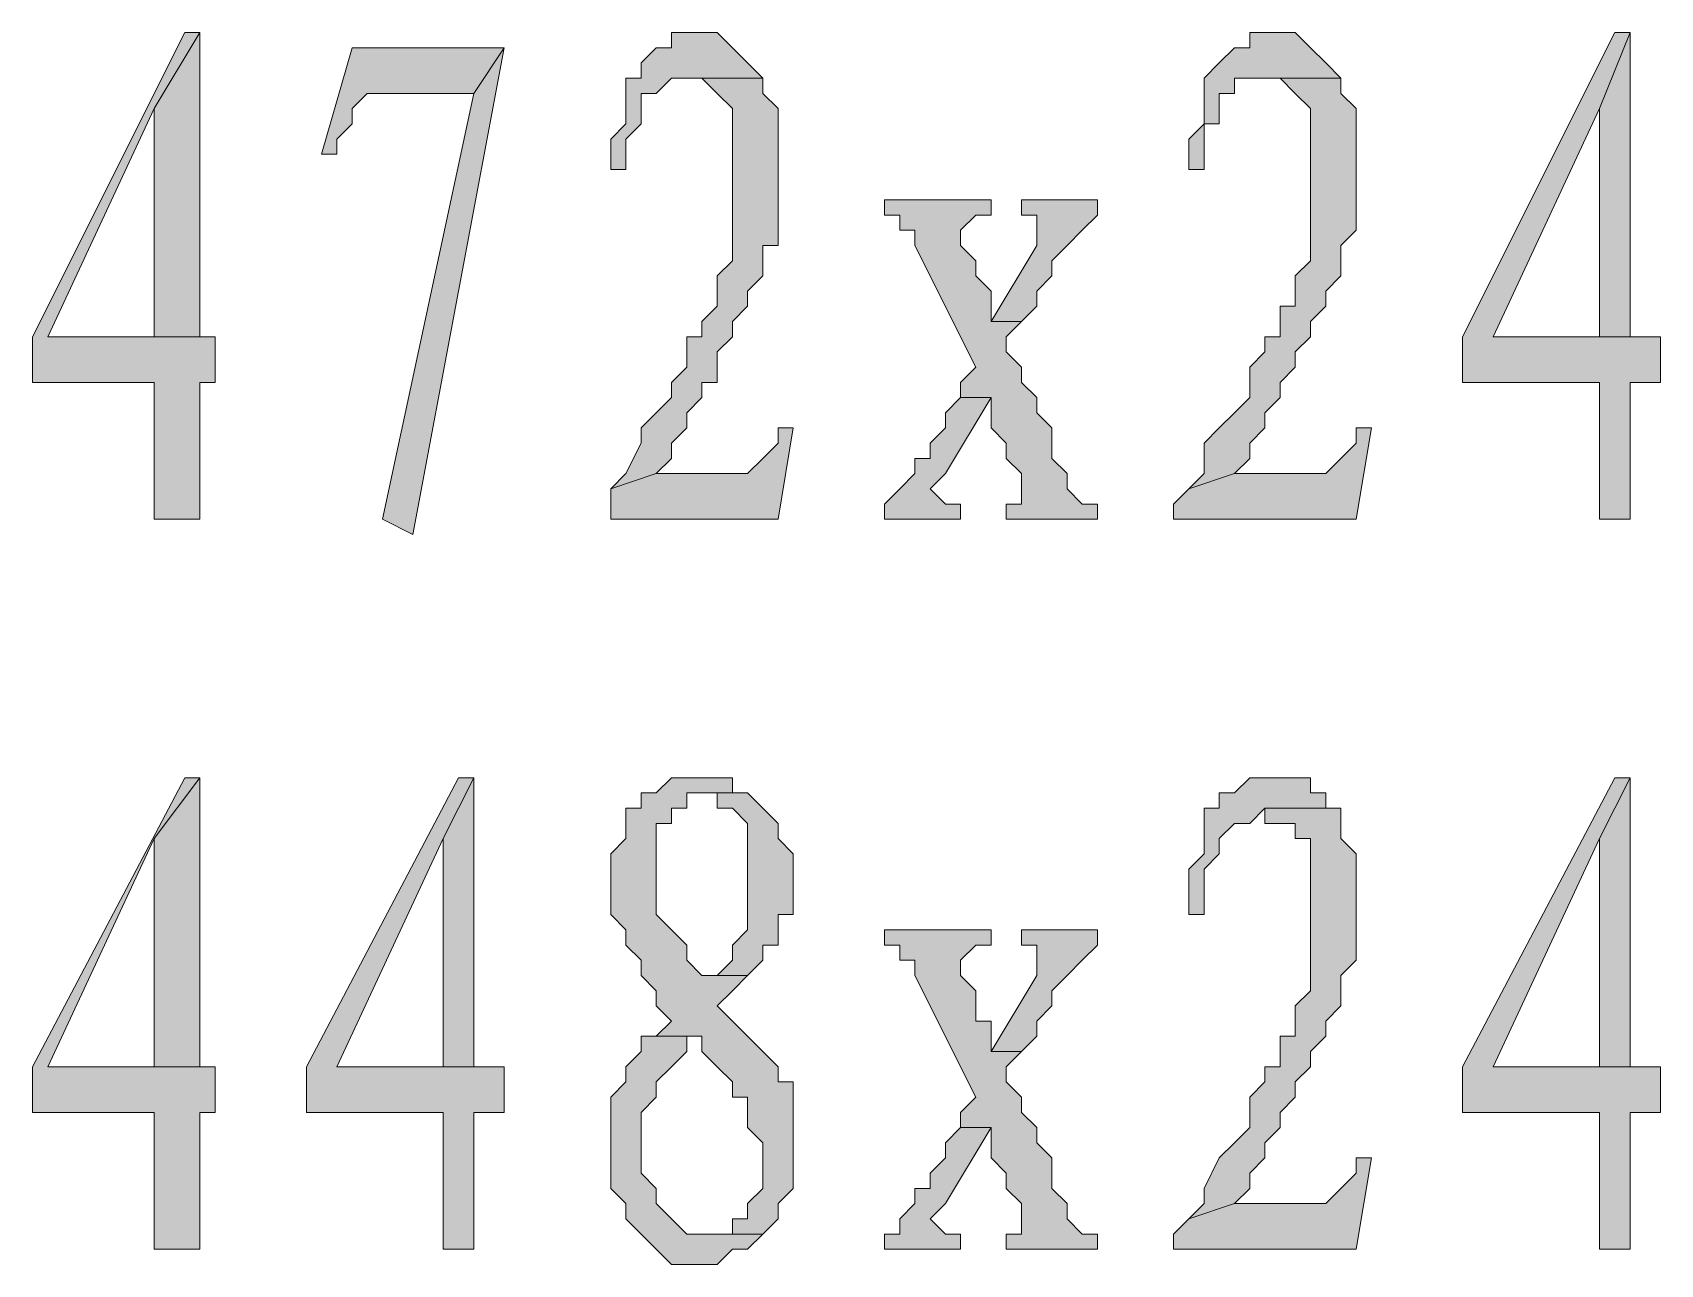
# Model space of a CAD drawing. Header units: millimetres. Extents: x 6 to 291, y 4 to 206.
# Drawn here: x 247.1 to 251.629, y 134.959 to 138.388 of the extents above; entities that cross this region are included whole.
import ezdxf

# ---------------------------------------------------------------- set-up
doc = ezdxf.new("R2010")
doc.units = ezdxf.units.MM
doc.layers.add('C00-00-00', color=7, linetype='Continuous')

msp = doc.modelspace()

# ---------------------------------------------------------------- hatches: boundary and pattern name
at = {"layer": 'C00-00-00'}
h = msp.add_hatch(color=256, dxfattribs=at)
h.dxf.hatch_style = 2
h.paths.add_polyline_path([(247.565331, 138.387669), (247.522998, 138.387669), (247.099665, 137.541002), (247.099665, 137.414002), (247.438331, 137.414002), (247.438331, 137.033002), (247.565331, 137.033002), (247.565331, 137.414002), (247.607665, 137.414002), (247.607665, 137.541002), (247.565331, 137.541002), (247.141998, 137.541002), (247.438331, 138.176002)])
h = msp.add_hatch(color=256, dxfattribs=at)
h.dxf.hatch_style = 2
h.paths.add_polyline_path([(247.565331, 138.387669), (247.438337, 138.176005), (247.438337, 137.540999), (247.142004, 137.540999), (247.565331, 137.540999)])
h = msp.add_hatch(color=256, dxfattribs=at)
h.dxf.hatch_style = 2
h.paths.add_polyline_path([(248.962339, 138.387669), (248.877672, 138.387669), (248.877672, 138.345336), (248.835339, 138.345336), (248.793006, 138.303002), (248.793006, 138.260669), (248.750672, 138.260669), (248.750672, 138.218336), (248.750672, 138.176002), (248.750672, 138.133669), (248.708339, 138.091336), (248.708339, 138.006669), (248.750672, 138.006669), (248.750672, 138.091336), (248.793006, 138.133669), (248.793006, 138.176002), (248.793006, 138.218336), (248.835339, 138.218336), (248.877672, 138.260669), (248.920006, 138.260669), (249.131672, 138.260669), (249.089339, 138.303002), (249.047006, 138.345336), (249.004672, 138.387669)])
h = msp.add_hatch(color=256, dxfattribs=at)
h.dxf.hatch_style = 2
h.paths.add_polyline_path([(250.570994, 138.387669), (250.486328, 138.387669), (250.486328, 138.345336), (250.443994, 138.345336), (250.401661, 138.303002), (250.359328, 138.260669), (250.359328, 138.218336), (250.359328, 138.133669), (250.316994, 138.091336), (250.316994, 138.006669), (250.359328, 138.006669), (250.359328, 138.049002), (250.359328, 138.133669), (250.401661, 138.133669), (250.401661, 138.176002), (250.401661, 138.218336), (250.443994, 138.218336), (250.443994, 138.260669), (250.486328, 138.260669), (250.528661, 138.260669), (250.740328, 138.260669), (250.697994, 138.303002), (250.655661, 138.345336), (250.613328, 138.387669)])
h = msp.add_hatch(color=256, dxfattribs=at)
h.dxf.hatch_style = 2
h.paths.add_polyline_path([(251.544659, 138.387669), (251.502326, 138.387669), (251.078992, 137.541002), (251.078992, 137.414002), (251.459992, 137.414002), (251.459992, 137.033002), (251.544659, 137.033002), (251.544659, 137.414002), (251.629326, 137.414002), (251.629326, 137.541002), (251.544659, 137.541002), (251.163659, 137.541002), (251.459992, 138.176002)])
h = msp.add_hatch(color=256, dxfattribs=at)
h.dxf.hatch_style = 2
h.paths.add_polyline_path([(251.544659, 138.387669), (251.460006, 138.176005), (251.460006, 137.540999), (251.163674, 137.540999), (251.544659, 137.540999)])
h = msp.add_hatch(color=256, dxfattribs=at)
h.dxf.hatch_style = 2
h.paths.add_polyline_path([(248.412001, 138.345334), (247.988668, 138.345334), (247.904001, 138.049001), (247.946335, 138.049001), (247.946335, 138.091334), (247.988668, 138.133668), (247.988668, 138.176001), (248.031001, 138.218334), (248.327335, 138.218334)])
h = msp.add_hatch(color=256, dxfattribs=at)
h.dxf.hatch_style = 2
h.paths.add_polyline_path([(248.412001, 138.345334), (248.327333, 138.21834), (248.073327, 137.033004), (248.157996, 136.990669)])
h = msp.add_hatch(color=256, dxfattribs=at)
h.dxf.hatch_style = 2
h.paths.add_polyline_path([(249.13166, 138.260666), (248.919994, 138.260666), (248.962327, 138.260666), (249.00466, 138.218333), (249.046994, 138.175999), (249.046994, 138.133666), (249.046994, 137.837333), (249.046994, 137.794999), (249.046994, 137.752666), (249.00466, 137.710333), (249.00466, 137.667999), (249.00466, 137.625666), (248.962327, 137.583333), (248.962327, 137.540999), (248.919994, 137.540999), (248.919994, 137.498666), (248.919994, 137.456333), (248.87766, 137.413999), (248.87766, 137.371666), (248.835327, 137.329333), (248.792994, 137.286999), (248.792994, 137.244666), (248.75066, 137.159999), (248.708327, 137.117666), (248.835327, 137.159999), (248.87766, 137.202333), (248.87766, 137.244666), (248.919994, 137.286999), (248.919994, 137.329333), (248.962327, 137.371666), (248.962327, 137.413999), (249.00466, 137.413999), (249.00466, 137.456333), (249.00466, 137.498666), (249.046994, 137.540999), (249.046994, 137.583333), (249.089327, 137.625666), (249.089327, 137.667999), (249.13166, 137.710333), (249.13166, 137.752666), (249.13166, 137.794999), (249.173994, 137.794999), (249.173994, 137.879666), (249.173994, 137.921999), (249.173994, 138.048999), (249.173994, 138.091333), (249.173994, 138.175999), (249.13166, 138.218333)])
h = msp.add_hatch(color=256, dxfattribs=at)
h.dxf.hatch_style = 2
h.paths.add_polyline_path([(250.740331, 138.260666), (250.528665, 138.260666), (250.570998, 138.260666), (250.613331, 138.218333), (250.655665, 138.175999), (250.655665, 138.133666), (250.655665, 138.091333), (250.655665, 137.837333), (250.655665, 137.794999), (250.655665, 137.752666), (250.613331, 137.710333), (250.613331, 137.667999), (250.613331, 137.625666), (250.570998, 137.625666), (250.570998, 137.583333), (250.570998, 137.540999), (250.528665, 137.540999), (250.528665, 137.498666), (250.486331, 137.456333), (250.486331, 137.413999), (250.486331, 137.371666), (250.443998, 137.329333), (250.401665, 137.286999), (250.359331, 137.244666), (250.359331, 137.159999), (250.316998, 137.117666), (250.443998, 137.159999), (250.486331, 137.202333), (250.486331, 137.244666), (250.528665, 137.286999), (250.528665, 137.329333), (250.570998, 137.371666), (250.570998, 137.413999), (250.613331, 137.456333), (250.613331, 137.498666), (250.655665, 137.540999), (250.655665, 137.583333), (250.697998, 137.625666), (250.697998, 137.667999), (250.740331, 137.710333), (250.740331, 137.752666), (250.740331, 137.794999), (250.782665, 137.837333), (250.782665, 137.964333), (250.782665, 138.006666), (250.782665, 138.048999), (250.782665, 138.175999), (250.740331, 138.218333)])
h = msp.add_hatch(color=256, dxfattribs=at)
h.dxf.hatch_style = 2
h.paths.add_polyline_path([(249.766667, 137.922), (249.470333, 137.922), (249.470333, 137.879666), (249.512667, 137.879666), (249.512667, 137.837333), (249.555, 137.837333), (249.555, 137.795), (249.724333, 137.456333), (249.682, 137.414), (249.682, 137.371666), (249.766667, 137.371666), (249.766667, 137.287), (249.809, 137.244666), (249.809, 137.202333), (249.851333, 137.16), (249.851333, 137.117666), (249.851333, 137.075333), (249.809, 137.075333), (249.809, 137.033), (250.063, 137.033), (250.063, 137.075333), (250.020667, 137.075333), (249.978333, 137.117666), (249.978333, 137.16), (249.936, 137.202333), (249.936, 137.244666), (249.936, 137.287), (249.893667, 137.329333), (249.893667, 137.371666), (249.851333, 137.414), (249.851333, 137.456333), (249.809, 137.498666), (249.809, 137.541), (249.851333, 137.583333), (249.766667, 137.583333), (249.766667, 137.625666), (249.766667, 137.668), (249.724333, 137.710333), (249.724333, 137.752666), (249.682, 137.795), (249.682, 137.837333), (249.724333, 137.879666), (249.766667, 137.879666)])
h = msp.add_hatch(color=256, dxfattribs=at)
h.dxf.hatch_style = 2
h.paths.add_polyline_path([(250.062999, 137.922), (249.851332, 137.922), (249.851332, 137.879666), (249.893665, 137.879666), (249.893665, 137.837333), (249.893665, 137.795), (249.766665, 137.583333), (249.851332, 137.583333), (249.893665, 137.625666), (249.893665, 137.668), (249.935999, 137.710333), (249.935999, 137.752666), (249.978332, 137.795), (250.020665, 137.837333), (250.062999, 137.879666)])
h = msp.add_hatch(color=256, dxfattribs=at)
h.dxf.hatch_style = 2
h.paths.add_polyline_path([(249.681998, 137.37167), (249.639665, 137.329336), (249.639665, 137.287003), (249.597331, 137.24467), (249.597331, 137.202336), (249.554998, 137.202336), (249.554998, 137.160003), (249.512665, 137.11767), (249.470331, 137.075336), (249.470331, 137.033003), (249.681998, 137.033003), (249.681998, 137.075336), (249.639665, 137.075336), (249.597331, 137.11767), (249.639665, 137.160003), (249.766665, 137.37167)])
h = msp.add_hatch(color=256, dxfattribs=at)
h.dxf.hatch_style = 2
h.paths.add_polyline_path([(249.216329, 137.287001), (249.173996, 137.287001), (249.173996, 137.244668), (249.131662, 137.202334), (249.089329, 137.160001), (248.835329, 137.160001), (248.708329, 137.117668), (248.708329, 137.075334), (248.708329, 137.033001), (249.173996, 137.033001)])
h = msp.add_hatch(color=256, dxfattribs=at)
h.dxf.hatch_style = 2
h.paths.add_polyline_path([(250.825, 137.287001), (250.782667, 137.287001), (250.782667, 137.244668), (250.740333, 137.202334), (250.698, 137.160001), (250.655667, 137.160001), (250.444, 137.160001), (250.317, 137.117668), (250.274667, 137.075334), (250.274667, 137.033001), (250.782667, 137.033001)])
h = msp.add_hatch(color=256, dxfattribs=at)
h.dxf.hatch_style = 2
h.paths.add_polyline_path([(247.565331, 136.313336), (247.522998, 136.313336), (247.099665, 135.509003), (247.099665, 135.382003), (247.438331, 135.382003), (247.438331, 135.001003), (247.565331, 135.001003), (247.565331, 135.382003), (247.607665, 135.382003), (247.607665, 135.509003), (247.565331, 135.509003), (247.141998, 135.509003), (247.438331, 136.144003)])
h = msp.add_hatch(color=256, dxfattribs=at)
h.dxf.hatch_style = 2
h.paths.add_polyline_path([(247.565331, 136.313336), (247.438337, 136.143999), (247.438337, 135.509001), (247.142004, 135.509001), (247.565331, 135.509001)])
h = msp.add_hatch(color=256, dxfattribs=at)
h.dxf.hatch_style = 2
h.paths.add_polyline_path([(248.327333, 136.313336), (248.284999, 136.313336), (247.861666, 135.509003), (247.861666, 135.382003), (248.242666, 135.382003), (248.242666, 135.001003), (248.327333, 135.001003), (248.327333, 135.382003), (248.411999, 135.382003), (248.411999, 135.509003), (248.327333, 135.509003), (247.946333, 135.509003), (248.242666, 136.144003)])
h = msp.add_hatch(color=256, dxfattribs=at)
h.dxf.hatch_style = 2
h.paths.add_polyline_path([(248.327333, 136.313336), (248.242664, 136.143999), (248.242664, 135.509001), (247.946332, 135.509001), (248.327333, 135.509001)])
h = msp.add_hatch(color=256, dxfattribs=at)
h.dxf.hatch_style = 2
h.paths.add_polyline_path([(248.962339, 136.313336), (248.920006, 136.313336), (248.877672, 136.313336), (248.835339, 136.271003), (248.793006, 136.271003), (248.793006, 136.22867), (248.750672, 136.22867), (248.750672, 136.186336), (248.750672, 136.144003), (248.708339, 136.10167), (248.708339, 135.932336), (248.750672, 135.890003), (248.750672, 135.84767), (248.793006, 135.805336), (248.793006, 135.763003), (248.835339, 135.72067), (248.835339, 135.678336), (248.877672, 135.636003), (248.835339, 135.59367), (248.920006, 135.59367), (248.962339, 135.59367), (248.962339, 135.551336), (249.004672, 135.509003), (249.047006, 135.46667), (249.047006, 135.424336), (249.089339, 135.424336), (249.089339, 135.382003), (249.089339, 135.33967), (249.131672, 135.297336), (249.131672, 135.170336), (249.089339, 135.128003), (249.089339, 135.08567), (249.047006, 135.08567), (249.047006, 135.043336), (248.962339, 135.043336), (249.131672, 135.043336), (249.174006, 135.08567), (249.174006, 135.128003), (249.216339, 135.170336), (249.216339, 135.21267), (249.216339, 135.255003), (249.216339, 135.297336), (249.216339, 135.46667), (249.174006, 135.46667), (249.174006, 135.509003), (249.131672, 135.551336), (249.089339, 135.59367), (249.047006, 135.636003), (249.004672, 135.678336), (249.047006, 135.72067), (249.089339, 135.763003), (248.962339, 135.763003), (248.920006, 135.805336), (248.920006, 135.84767), (248.877672, 135.890003), (248.835339, 135.932336), (248.835339, 136.144003), (248.835339, 136.186336), (248.877672, 136.186336), (248.877672, 136.22867), (248.920006, 136.22867), (248.920006, 136.271003), (249.089339, 136.271003), (249.047006, 136.271003), (249.047006, 136.313336), (249.004672, 136.313336)])
h = msp.add_hatch(color=256, dxfattribs=at)
h.dxf.hatch_style = 2
h.paths.add_polyline_path([(250.570994, 136.313336), (250.486328, 136.313336), (250.443994, 136.271003), (250.401661, 136.271003), (250.401661, 136.22867), (250.359328, 136.22867), (250.359328, 136.186336), (250.359328, 136.10167), (250.316994, 136.059336), (250.316994, 135.932336), (250.359328, 135.932336), (250.359328, 135.97467), (250.359328, 136.059336), (250.401661, 136.10167), (250.401661, 136.144003), (250.443994, 136.186336), (250.486328, 136.186336), (250.528661, 136.22867), (250.740328, 136.22867), (250.697994, 136.22867), (250.697994, 136.271003), (250.655661, 136.271003), (250.655661, 136.313336), (250.613328, 136.313336)])
h = msp.add_hatch(color=256, dxfattribs=at)
h.dxf.hatch_style = 2
h.paths.add_polyline_path([(251.544659, 136.313336), (251.502326, 136.313336), (251.078992, 135.509003), (251.078992, 135.382003), (251.459992, 135.382003), (251.459992, 135.001003), (251.544659, 135.001003), (251.544659, 135.382003), (251.629326, 135.382003), (251.629326, 135.509003), (251.544659, 135.509003), (251.163659, 135.509003), (251.459992, 136.144003)])
h = msp.add_hatch(color=256, dxfattribs=at)
h.dxf.hatch_style = 2
h.paths.add_polyline_path([(251.544659, 136.313336), (251.460006, 136.143999), (251.460006, 135.509001), (251.163674, 135.509001), (251.544659, 135.509001)])
h = msp.add_hatch(color=256, dxfattribs=at)
h.dxf.hatch_style = 2
h.paths.add_polyline_path([(249.089334, 136.271002), (248.962334, 136.271002), (249.004667, 136.271002), (249.004667, 136.228669), (249.047001, 136.228669), (249.089334, 136.186336), (249.089334, 136.144002), (249.089334, 136.101669), (249.089334, 135.890002), (249.047001, 135.847669), (249.047001, 135.805336), (249.004667, 135.763002), (248.962334, 135.763002), (249.089334, 135.763002), (249.131667, 135.805336), (249.131667, 135.847669), (249.174001, 135.847669), (249.174001, 135.890002), (249.174001, 135.932336), (249.216334, 135.932336), (249.216334, 136.101669), (249.174001, 136.144002), (249.174001, 136.186336), (249.131667, 136.228669)])
h = msp.add_hatch(color=256, dxfattribs=at)
h.dxf.hatch_style = 2
h.paths.add_polyline_path([(250.740331, 136.228668), (250.528665, 136.228668), (250.528665, 136.186334), (250.570998, 136.186334), (250.613331, 136.186334), (250.613331, 136.144001), (250.655665, 136.144001), (250.655665, 136.059334), (250.655665, 136.017001), (250.655665, 135.805334), (250.655665, 135.763001), (250.655665, 135.720668), (250.613331, 135.678334), (250.613331, 135.636001), (250.613331, 135.593668), (250.570998, 135.593668), (250.570998, 135.551334), (250.570998, 135.509001), (250.528665, 135.509001), (250.528665, 135.466668), (250.486331, 135.424334), (250.486331, 135.382001), (250.486331, 135.339668), (250.443998, 135.297334), (250.401665, 135.255001), (250.359331, 135.170334), (250.359331, 135.128001), (250.316998, 135.085668), (250.443998, 135.128001), (250.486331, 135.170334), (250.486331, 135.212668), (250.528665, 135.255001), (250.528665, 135.297334), (250.570998, 135.339668), (250.570998, 135.382001), (250.613331, 135.424334), (250.613331, 135.466668), (250.655665, 135.509001), (250.655665, 135.551334), (250.697998, 135.593668), (250.697998, 135.636001), (250.740331, 135.678334), (250.740331, 135.720668), (250.740331, 135.763001), (250.782665, 135.805334), (250.782665, 135.932334), (250.782665, 135.974668), (250.782665, 136.101668), (250.740331, 136.144001), (250.740331, 136.186334)])
h = msp.add_hatch(color=256, dxfattribs=at)
h.dxf.hatch_style = 2
h.paths.add_polyline_path([(249.766667, 135.890001), (249.470333, 135.890001), (249.470333, 135.847668), (249.512667, 135.847668), (249.512667, 135.805335), (249.555, 135.805335), (249.555, 135.763001), (249.724333, 135.424335), (249.682, 135.382001), (249.682, 135.339668), (249.766667, 135.339668), (249.766667, 135.255001), (249.809, 135.212668), (249.809, 135.170335), (249.851333, 135.128001), (249.851333, 135.085668), (249.851333, 135.043335), (249.809, 135.043335), (249.809, 135.001001), (250.063, 135.001001), (250.063, 135.043335), (250.020667, 135.043335), (249.978333, 135.085668), (249.978333, 135.128001), (249.936, 135.170335), (249.936, 135.212668), (249.936, 135.255001), (249.893667, 135.297335), (249.893667, 135.339668), (249.851333, 135.382001), (249.851333, 135.424335), (249.809, 135.466668), (249.809, 135.509001), (249.851333, 135.551335), (249.766667, 135.551335), (249.766667, 135.593668), (249.766667, 135.636001), (249.724333, 135.636001), (249.724333, 135.678335), (249.724333, 135.720668), (249.682, 135.763001), (249.682, 135.805335), (249.724333, 135.847668), (249.766667, 135.847668)])
h = msp.add_hatch(color=256, dxfattribs=at)
h.dxf.hatch_style = 2
h.paths.add_polyline_path([(250.062999, 135.890001), (249.851332, 135.890001), (249.851332, 135.847668), (249.893665, 135.847668), (249.893665, 135.805335), (249.893665, 135.763001), (249.766665, 135.551335), (249.851332, 135.551335), (249.893665, 135.593668), (249.893665, 135.636001), (249.935999, 135.678335), (249.935999, 135.720668), (249.978332, 135.763001), (250.020665, 135.805335), (250.062999, 135.847668)])
h = msp.add_hatch(color=256, dxfattribs=at)
h.dxf.hatch_style = 2
h.paths.add_polyline_path([(248.835328, 135.593669), (248.792995, 135.593669), (248.792995, 135.551336), (248.750661, 135.509003), (248.750661, 135.466669), (248.708328, 135.424336), (248.708328, 135.339669), (248.708328, 135.297336), (248.708328, 135.212669), (248.708328, 135.170336), (248.750661, 135.128003), (248.750661, 135.085669), (248.792995, 135.043336), (248.835328, 135.001003), (248.877661, 134.958669), (248.962328, 134.958669), (249.004661, 134.958669), (249.046995, 135.001003), (249.089328, 135.001003), (249.131661, 135.043336), (248.962328, 135.043336), (248.919995, 135.043336), (248.877661, 135.085669), (248.835328, 135.128003), (248.835328, 135.170336), (248.792995, 135.212669), (248.792995, 135.382003), (248.835328, 135.424336), (248.835328, 135.466669), (248.877661, 135.509003), (248.919995, 135.551336), (248.919995, 135.593669)])
h = msp.add_hatch(color=256, dxfattribs=at)
h.dxf.hatch_style = 2
h.paths.add_polyline_path([(249.681998, 135.339672), (249.639665, 135.297338), (249.639665, 135.255005), (249.597331, 135.212672), (249.597331, 135.170338), (249.554998, 135.170338), (249.554998, 135.128005), (249.512665, 135.085672), (249.512665, 135.043338), (249.470331, 135.043338), (249.470331, 135.001005), (249.681998, 135.001005), (249.681998, 135.043338), (249.639665, 135.043338), (249.597331, 135.085672), (249.639665, 135.128005), (249.766665, 135.339672)])
h = msp.add_hatch(color=256, dxfattribs=at)
h.dxf.hatch_style = 2
h.paths.add_polyline_path([(250.825, 135.255003), (250.782667, 135.255003), (250.782667, 135.21267), (250.740333, 135.170336), (250.698, 135.128003), (250.655667, 135.128003), (250.444, 135.128003), (250.317, 135.08567), (250.274667, 135.043336), (250.274667, 135.001003), (250.782667, 135.001003)])

# ---------------------------------------------------------------- linework, layer by layer
at = {"layer": 'C00-00-00', "lineweight": 13}
for points in [[(247.565331, 138.387669), (247.522998, 138.387669), (247.099665, 137.541002), (247.099665, 137.414002), (247.438331, 137.414002), (247.438331, 137.033002), (247.565331, 137.033002), (247.565331, 137.414002), (247.607665, 137.414002), (247.607665, 137.541002), (247.565331, 137.541002), (247.141998, 137.541002), (247.438331, 138.176002)], [(247.565331, 138.387669), (247.438337, 138.176005), (247.438337, 137.540999), (247.142004, 137.540999), (247.565331, 137.540999)], [(248.962339, 138.387669), (248.877672, 138.387669), (248.877672, 138.345336), (248.835339, 138.345336), (248.793006, 138.303002), (248.793006, 138.260669), (248.750672, 138.260669), (248.750672, 138.218336), (248.750672, 138.176002), (248.750672, 138.133669), (248.708339, 138.091336), (248.708339, 138.006669), (248.750672, 138.006669), (248.750672, 138.091336), (248.793006, 138.133669), (248.793006, 138.176002), (248.793006, 138.218336), (248.835339, 138.218336), (248.877672, 138.260669), (248.920006, 138.260669), (249.131672, 138.260669), (249.089339, 138.303002), (249.047006, 138.345336), (249.004672, 138.387669)], [(250.570994, 138.387669), (250.486328, 138.387669), (250.486328, 138.345336), (250.443994, 138.345336), (250.401661, 138.303002), (250.359328, 138.260669), (250.359328, 138.218336), (250.359328, 138.133669), (250.316994, 138.091336), (250.316994, 138.006669), (250.359328, 138.006669), (250.359328, 138.049002), (250.359328, 138.133669), (250.401661, 138.133669), (250.401661, 138.176002), (250.401661, 138.218336), (250.443994, 138.218336), (250.443994, 138.260669), (250.486328, 138.260669), (250.528661, 138.260669), (250.740328, 138.260669), (250.697994, 138.303002), (250.655661, 138.345336), (250.613328, 138.387669)], [(251.544659, 138.387669), (251.502326, 138.387669), (251.078992, 137.541002), (251.078992, 137.414002), (251.459992, 137.414002), (251.459992, 137.033002), (251.544659, 137.033002), (251.544659, 137.414002), (251.629326, 137.414002), (251.629326, 137.541002), (251.544659, 137.541002), (251.163659, 137.541002), (251.459992, 138.176002)], [(251.544659, 138.387669), (251.460006, 138.176005), (251.460006, 137.540999), (251.163674, 137.540999), (251.544659, 137.540999)], [(248.412001, 138.345334), (247.988668, 138.345334), (247.904001, 138.049001), (247.946335, 138.049001), (247.946335, 138.091334), (247.988668, 138.133668), (247.988668, 138.176001), (248.031001, 138.218334), (248.327335, 138.218334)], [(248.412001, 138.345334), (248.327333, 138.21834), (248.073327, 137.033004), (248.157996, 136.990669)], [(249.13166, 138.260666), (248.919994, 138.260666), (248.962327, 138.260666), (249.00466, 138.218333), (249.046994, 138.175999), (249.046994, 138.133666), (249.046994, 137.837333), (249.046994, 137.794999), (249.046994, 137.752666), (249.00466, 137.710333), (249.00466, 137.667999), (249.00466, 137.625666), (248.962327, 137.583333), (248.962327, 137.540999), (248.919994, 137.540999), (248.919994, 137.498666), (248.919994, 137.456333), (248.87766, 137.413999), (248.87766, 137.371666), (248.835327, 137.329333), (248.792994, 137.286999), (248.792994, 137.244666), (248.75066, 137.159999), (248.708327, 137.117666), (248.835327, 137.159999), (248.87766, 137.202333), (248.87766, 137.244666), (248.919994, 137.286999), (248.919994, 137.329333), (248.962327, 137.371666), (248.962327, 137.413999), (249.00466, 137.413999), (249.00466, 137.456333), (249.00466, 137.498666), (249.046994, 137.540999), (249.046994, 137.583333), (249.089327, 137.625666), (249.089327, 137.667999), (249.13166, 137.710333), (249.13166, 137.752666), (249.13166, 137.794999), (249.173994, 137.794999), (249.173994, 137.879666), (249.173994, 137.921999), (249.173994, 138.048999), (249.173994, 138.091333), (249.173994, 138.175999), (249.13166, 138.218333)], [(250.740331, 138.260666), (250.528665, 138.260666), (250.570998, 138.260666), (250.613331, 138.218333), (250.655665, 138.175999), (250.655665, 138.133666), (250.655665, 138.091333), (250.655665, 137.837333), (250.655665, 137.794999), (250.655665, 137.752666), (250.613331, 137.710333), (250.613331, 137.667999), (250.613331, 137.625666), (250.570998, 137.625666), (250.570998, 137.583333), (250.570998, 137.540999), (250.528665, 137.540999), (250.528665, 137.498666), (250.486331, 137.456333), (250.486331, 137.413999), (250.486331, 137.371666), (250.443998, 137.329333), (250.401665, 137.286999), (250.359331, 137.244666), (250.359331, 137.159999), (250.316998, 137.117666), (250.443998, 137.159999), (250.486331, 137.202333), (250.486331, 137.244666), (250.528665, 137.286999), (250.528665, 137.329333), (250.570998, 137.371666), (250.570998, 137.413999), (250.613331, 137.456333), (250.613331, 137.498666), (250.655665, 137.540999), (250.655665, 137.583333), (250.697998, 137.625666), (250.697998, 137.667999), (250.740331, 137.710333), (250.740331, 137.752666), (250.740331, 137.794999), (250.782665, 137.837333), (250.782665, 137.964333), (250.782665, 138.006666), (250.782665, 138.048999), (250.782665, 138.175999), (250.740331, 138.218333)], [(249.766667, 137.922), (249.470333, 137.922), (249.470333, 137.879666), (249.512667, 137.879666), (249.512667, 137.837333), (249.555, 137.837333), (249.555, 137.795), (249.724333, 137.456333), (249.682, 137.414), (249.682, 137.371666), (249.766667, 137.371666), (249.766667, 137.287), (249.809, 137.244666), (249.809, 137.202333), (249.851333, 137.16), (249.851333, 137.117666), (249.851333, 137.075333), (249.809, 137.075333), (249.809, 137.033), (250.063, 137.033), (250.063, 137.075333), (250.020667, 137.075333), (249.978333, 137.117666), (249.978333, 137.16), (249.936, 137.202333), (249.936, 137.244666), (249.936, 137.287), (249.893667, 137.329333), (249.893667, 137.371666), (249.851333, 137.414), (249.851333, 137.456333), (249.809, 137.498666), (249.809, 137.541), (249.851333, 137.583333), (249.766667, 137.583333), (249.766667, 137.625666), (249.766667, 137.668), (249.724333, 137.710333), (249.724333, 137.752666), (249.682, 137.795), (249.682, 137.837333), (249.724333, 137.879666), (249.766667, 137.879666)], [(250.062999, 137.922), (249.851332, 137.922), (249.851332, 137.879666), (249.893665, 137.879666), (249.893665, 137.837333), (249.893665, 137.795), (249.766665, 137.583333), (249.851332, 137.583333), (249.893665, 137.625666), (249.893665, 137.668), (249.935999, 137.710333), (249.935999, 137.752666), (249.978332, 137.795), (250.020665, 137.837333), (250.062999, 137.879666)], [(249.681998, 137.37167), (249.639665, 137.329336), (249.639665, 137.287003), (249.597331, 137.24467), (249.597331, 137.202336), (249.554998, 137.202336), (249.554998, 137.160003), (249.512665, 137.11767), (249.470331, 137.075336), (249.470331, 137.033003), (249.681998, 137.033003), (249.681998, 137.075336), (249.639665, 137.075336), (249.597331, 137.11767), (249.639665, 137.160003), (249.766665, 137.37167)], [(249.216329, 137.287001), (249.173996, 137.287001), (249.173996, 137.244668), (249.131662, 137.202334), (249.089329, 137.160001), (248.835329, 137.160001), (248.708329, 137.117668), (248.708329, 137.075334), (248.708329, 137.033001), (249.173996, 137.033001)], [(250.825, 137.287001), (250.782667, 137.287001), (250.782667, 137.244668), (250.740333, 137.202334), (250.698, 137.160001), (250.655667, 137.160001), (250.444, 137.160001), (250.317, 137.117668), (250.274667, 137.075334), (250.274667, 137.033001), (250.782667, 137.033001)], [(247.565331, 136.313336), (247.522998, 136.313336), (247.099665, 135.509003), (247.099665, 135.382003), (247.438331, 135.382003), (247.438331, 135.001003), (247.565331, 135.001003), (247.565331, 135.382003), (247.607665, 135.382003), (247.607665, 135.509003), (247.565331, 135.509003), (247.141998, 135.509003), (247.438331, 136.144003)], [(247.565331, 136.313336), (247.438337, 136.143999), (247.438337, 135.509001), (247.142004, 135.509001), (247.565331, 135.509001)], [(248.327333, 136.313336), (248.284999, 136.313336), (247.861666, 135.509003), (247.861666, 135.382003), (248.242666, 135.382003), (248.242666, 135.001003), (248.327333, 135.001003), (248.327333, 135.382003), (248.411999, 135.382003), (248.411999, 135.509003), (248.327333, 135.509003), (247.946333, 135.509003), (248.242666, 136.144003)], [(248.327333, 136.313336), (248.242664, 136.143999), (248.242664, 135.509001), (247.946332, 135.509001), (248.327333, 135.509001)], [(248.962339, 136.313336), (248.920006, 136.313336), (248.877672, 136.313336), (248.835339, 136.271003), (248.793006, 136.271003), (248.793006, 136.22867), (248.750672, 136.22867), (248.750672, 136.186336), (248.750672, 136.144003), (248.708339, 136.10167), (248.708339, 135.932336), (248.750672, 135.890003), (248.750672, 135.84767), (248.793006, 135.805336), (248.793006, 135.763003), (248.835339, 135.72067), (248.835339, 135.678336), (248.877672, 135.636003), (248.835339, 135.59367), (248.920006, 135.59367), (248.962339, 135.59367), (248.962339, 135.551336), (249.004672, 135.509003), (249.047006, 135.46667), (249.047006, 135.424336), (249.089339, 135.424336), (249.089339, 135.382003), (249.089339, 135.33967), (249.131672, 135.297336), (249.131672, 135.170336), (249.089339, 135.128003), (249.089339, 135.08567), (249.047006, 135.08567), (249.047006, 135.043336), (248.962339, 135.043336), (249.131672, 135.043336), (249.174006, 135.08567), (249.174006, 135.128003), (249.216339, 135.170336), (249.216339, 135.21267), (249.216339, 135.255003), (249.216339, 135.297336), (249.216339, 135.46667), (249.174006, 135.46667), (249.174006, 135.509003), (249.131672, 135.551336), (249.089339, 135.59367), (249.047006, 135.636003), (249.004672, 135.678336), (249.047006, 135.72067), (249.089339, 135.763003), (248.962339, 135.763003), (248.920006, 135.805336), (248.920006, 135.84767), (248.877672, 135.890003), (248.835339, 135.932336), (248.835339, 136.144003), (248.835339, 136.186336), (248.877672, 136.186336), (248.877672, 136.22867), (248.920006, 136.22867), (248.920006, 136.271003), (249.089339, 136.271003), (249.047006, 136.271003), (249.047006, 136.313336), (249.004672, 136.313336)], [(250.570994, 136.313336), (250.486328, 136.313336), (250.443994, 136.271003), (250.401661, 136.271003), (250.401661, 136.22867), (250.359328, 136.22867), (250.359328, 136.186336), (250.359328, 136.10167), (250.316994, 136.059336), (250.316994, 135.932336), (250.359328, 135.932336), (250.359328, 135.97467), (250.359328, 136.059336), (250.401661, 136.10167), (250.401661, 136.144003), (250.443994, 136.186336), (250.486328, 136.186336), (250.528661, 136.22867), (250.740328, 136.22867), (250.697994, 136.22867), (250.697994, 136.271003), (250.655661, 136.271003), (250.655661, 136.313336), (250.613328, 136.313336)], [(251.544659, 136.313336), (251.502326, 136.313336), (251.078992, 135.509003), (251.078992, 135.382003), (251.459992, 135.382003), (251.459992, 135.001003), (251.544659, 135.001003), (251.544659, 135.382003), (251.629326, 135.382003), (251.629326, 135.509003), (251.544659, 135.509003), (251.163659, 135.509003), (251.459992, 136.144003)], [(251.544659, 136.313336), (251.460006, 136.143999), (251.460006, 135.509001), (251.163674, 135.509001), (251.544659, 135.509001)], [(249.089334, 136.271002), (248.962334, 136.271002), (249.004667, 136.271002), (249.004667, 136.228669), (249.047001, 136.228669), (249.089334, 136.186336), (249.089334, 136.144002), (249.089334, 136.101669), (249.089334, 135.890002), (249.047001, 135.847669), (249.047001, 135.805336), (249.004667, 135.763002), (248.962334, 135.763002), (249.089334, 135.763002), (249.131667, 135.805336), (249.131667, 135.847669), (249.174001, 135.847669), (249.174001, 135.890002), (249.174001, 135.932336), (249.216334, 135.932336), (249.216334, 136.101669), (249.174001, 136.144002), (249.174001, 136.186336), (249.131667, 136.228669)], [(250.740331, 136.228668), (250.528665, 136.228668), (250.528665, 136.186334), (250.570998, 136.186334), (250.613331, 136.186334), (250.613331, 136.144001), (250.655665, 136.144001), (250.655665, 136.059334), (250.655665, 136.017001), (250.655665, 135.805334), (250.655665, 135.763001), (250.655665, 135.720668), (250.613331, 135.678334), (250.613331, 135.636001), (250.613331, 135.593668), (250.570998, 135.593668), (250.570998, 135.551334), (250.570998, 135.509001), (250.528665, 135.509001), (250.528665, 135.466668), (250.486331, 135.424334), (250.486331, 135.382001), (250.486331, 135.339668), (250.443998, 135.297334), (250.401665, 135.255001), (250.359331, 135.170334), (250.359331, 135.128001), (250.316998, 135.085668), (250.443998, 135.128001), (250.486331, 135.170334), (250.486331, 135.212668), (250.528665, 135.255001), (250.528665, 135.297334), (250.570998, 135.339668), (250.570998, 135.382001), (250.613331, 135.424334), (250.613331, 135.466668), (250.655665, 135.509001), (250.655665, 135.551334), (250.697998, 135.593668), (250.697998, 135.636001), (250.740331, 135.678334), (250.740331, 135.720668), (250.740331, 135.763001), (250.782665, 135.805334), (250.782665, 135.932334), (250.782665, 135.974668), (250.782665, 136.101668), (250.740331, 136.144001), (250.740331, 136.186334)], [(249.766667, 135.890001), (249.470333, 135.890001), (249.470333, 135.847668), (249.512667, 135.847668), (249.512667, 135.805335), (249.555, 135.805335), (249.555, 135.763001), (249.724333, 135.424335), (249.682, 135.382001), (249.682, 135.339668), (249.766667, 135.339668), (249.766667, 135.255001), (249.809, 135.212668), (249.809, 135.170335), (249.851333, 135.128001), (249.851333, 135.085668), (249.851333, 135.043335), (249.809, 135.043335), (249.809, 135.001001), (250.063, 135.001001), (250.063, 135.043335), (250.020667, 135.043335), (249.978333, 135.085668), (249.978333, 135.128001), (249.936, 135.170335), (249.936, 135.212668), (249.936, 135.255001), (249.893667, 135.297335), (249.893667, 135.339668), (249.851333, 135.382001), (249.851333, 135.424335), (249.809, 135.466668), (249.809, 135.509001), (249.851333, 135.551335), (249.766667, 135.551335), (249.766667, 135.593668), (249.766667, 135.636001), (249.724333, 135.636001), (249.724333, 135.678335), (249.724333, 135.720668), (249.682, 135.763001), (249.682, 135.805335), (249.724333, 135.847668), (249.766667, 135.847668)], [(250.062999, 135.890001), (249.851332, 135.890001), (249.851332, 135.847668), (249.893665, 135.847668), (249.893665, 135.805335), (249.893665, 135.763001), (249.766665, 135.551335), (249.851332, 135.551335), (249.893665, 135.593668), (249.893665, 135.636001), (249.935999, 135.678335), (249.935999, 135.720668), (249.978332, 135.763001), (250.020665, 135.805335), (250.062999, 135.847668)], [(248.835328, 135.593669), (248.792995, 135.593669), (248.792995, 135.551336), (248.750661, 135.509003), (248.750661, 135.466669), (248.708328, 135.424336), (248.708328, 135.339669), (248.708328, 135.297336), (248.708328, 135.212669), (248.708328, 135.170336), (248.750661, 135.128003), (248.750661, 135.085669), (248.792995, 135.043336), (248.835328, 135.001003), (248.877661, 134.958669), (248.962328, 134.958669), (249.004661, 134.958669), (249.046995, 135.001003), (249.089328, 135.001003), (249.131661, 135.043336), (248.962328, 135.043336), (248.919995, 135.043336), (248.877661, 135.085669), (248.835328, 135.128003), (248.835328, 135.170336), (248.792995, 135.212669), (248.792995, 135.382003), (248.835328, 135.424336), (248.835328, 135.466669), (248.877661, 135.509003), (248.919995, 135.551336), (248.919995, 135.593669)], [(249.681998, 135.339672), (249.639665, 135.297338), (249.639665, 135.255005), (249.597331, 135.212672), (249.597331, 135.170338), (249.554998, 135.170338), (249.554998, 135.128005), (249.512665, 135.085672), (249.512665, 135.043338), (249.470331, 135.043338), (249.470331, 135.001005), (249.681998, 135.001005), (249.681998, 135.043338), (249.639665, 135.043338), (249.597331, 135.085672), (249.639665, 135.128005), (249.766665, 135.339672)], [(250.825, 135.255003), (250.782667, 135.255003), (250.782667, 135.21267), (250.740333, 135.170336), (250.698, 135.128003), (250.655667, 135.128003), (250.444, 135.128003), (250.317, 135.08567), (250.274667, 135.043336), (250.274667, 135.001003), (250.782667, 135.001003)]]:
    msp.add_lwpolyline(points, close=True, dxfattribs=at)

doc.saveas('drawing.dxf')
